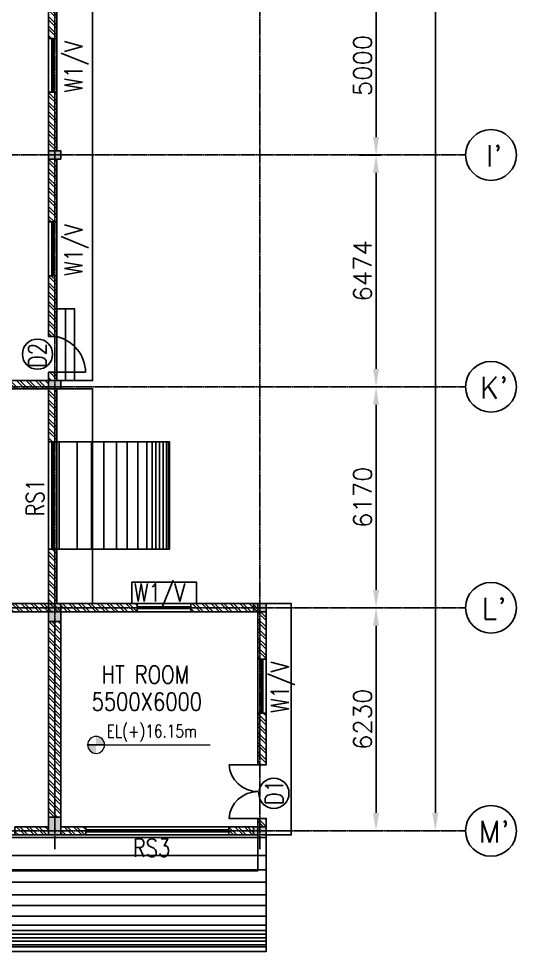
# Model space of a CAD drawing. Header units: millimetres. Extents: x -7644 to 230040, y 17031 to 222323.
# Drawn here: x 171704 to 185603, y 151113 to 177160 of the extents above; entities that cross this region are included whole.
import ezdxf
from ezdxf.enums import TextEntityAlignment as Align

# ---------------------------------------------------------------- set-up
doc = ezdxf.new("R2010")
doc.units = ezdxf.units.MM
doc.header["$LTSCALE"] = 4
doc.header["$MEASUREMENT"] = 0
doc.header["$PDMODE"] = 34
doc.linetypes.add('CENTER', pattern=[2, 1.25, -0.25, 0.25, -0.25])
doc.layers.get('0').update_dxf_attribs({"color": 8})
for name, color, linetype in [('3MM', 3, 'Continuous'), ('BRICK WALL', 1, 'Continuous'), ('DIM', 8, 'Continuous'), ('DIM LAYER', 8, 'Continuous'), ('GD NAME', 6, 'CENTER'), ('GRID', 8, 'CENTER'), ('HATCH', 253, 'Continuous'), ('RAMP', 1, 'Continuous'), ('RCC WALL', 7, 'Continuous'), ('txt-1', 7, 'Continuous'), ('txt-2', 7, 'Continuous')]:
    doc.layers.add(name, color=color, linetype=linetype)
doc.layers.add('C - E - Text 2.5', color=3, linetype='CENTER', lineweight=35)
doc.layers.add('Object', color=7, linetype='Continuous', lineweight=0)
doc.styles.add('Mano', font='romand.shx', dxfattribs={"height": 3})
doc.styles.add('ROMANS', font='ROMANS')
doc.linetypes.add('ZIGZAG', pattern='A,0.0001,-0.2,[131,ltypeshp.shx,S=0.2,R=0,X=-0.2,Y=0],-0.4,[131,ltypeshp.shx,S=0.2,R=180,X=0.2,Y=0],-0.2', length=0.8001)
doc.dimstyles.new('1-75N', dxfattribs={"dimscale": 75, "dimtxt": 5, "dimasz": 5, "dimexe": 1.25, "dimexo": 1.25, "dimgap": 1.25, "dimtad": 1, "dimdec": 0, "dimdsep": 46, "dimtxsty": 'ROMANS', "dimcen": 1, "dimclrd": 8, "dimclre": 8, "dimclrt": 5, "dimadec": 0, "dimazin": 0, "dimtfac": 1, "dimtdec": 0, "dimtmove": 0, "dimatfit": 3, "dimfxl": 1, "dimarcsym": 0})
pattern_1 = [(315, (-50152.88, 1170117.84), (132.58252, 132.58252), []), (315, (-50152.88, 1170029.46), (132.58252, 132.58252), [])]

# ---------------------------------------------------------------- blocks, each defined once
blk = doc.blocks.new('A$C472B03D5')
at = {"layer": 'DIM'}
h = blk.add_hatch(color=1, dxfattribs=at)
h.dxf.hatch_style = 1
h.paths.add_polyline_path([(0, 0), (-238, 0), (-238, -238, 0.414214)])
h.paths.add_polyline_path([(-238, 0), (-238, 238, 0.414214), (-476, 0)])
at = {"layer": 'DIM', "color": 1}
blk.add_line((0, 0), (-476, 0), dxfattribs=at)
at = {"layer": 'Object'}
blk.add_lwpolyline([(0, 0), (2950, 0)], dxfattribs=at)
blk.add_circle((-238, 0), 238, dxfattribs=at)
blk = doc.blocks.new('A$C51046EFC')
at = {"color": 4}
for p, q in [((-750, 0), (-750, -806)), ((750, 0), (750, -806))]:
    blk.add_line(p, q, dxfattribs=at)
for centre, start, end in [((-800, -8), 273.5691, 0.5652), ((800, -8), 179.4348, 266.4309)]:
    blk.add_arc(centre, 800, start, end)
blk = doc.blocks.new('A$C72AF7D11')
at = {"color": 0, "flags": 128}
for points in [[(-1500, -70), (1500, -70)], [(-1500, -570), (1500, -570)], [(-1500, -970), (1500, -970)], [(-1500, -1320), (1500, -1320)], [(-1500, -1670), (1500, -1670)], [(-1500, -1970), (1500, -1970)], [(-1500, -2270), (1500, -2270)], [(-1500, -2520), (1500, -2520)], [(-1500, -2670), (1500, -2670)], [(-1500, -2770), (1500, -2770)], [(-1500, -2870), (1500, -2870)], [(-1500, -2970), (1500, -2970)], [(-1500, -3070), (1500, -3070)], [(-1500, -3120), (1500, -3120)]]:
    blk.add_lwpolyline(points, dxfattribs=at)
at = {"layer": 'RAMP'}
blk.add_lwpolyline([(-1500, 0), (1500, 0), (1500, -3150), (-1500, -3150)], close=True, dxfattribs=at)
blk = doc.blocks.new('COLUMN 230x350')
at = {"layer": 'HATCH'}
h = blk.add_hatch(color=256, dxfattribs=at)
h.dxf.hatch_style = 1
h.paths.add_polyline_path([(-115, -175), (115, -175), (115, 175), (-115, 175)])
at = {"layer": 'RCC WALL'}
blk.add_lwpolyline([(115, -175), (-115, -175), (-115, 175), (115, 175)], close=True, dxfattribs=at)
blk = doc.blocks.new('A$C0ED2451D')
at = {"color": 4}
blk.add_line((0, 0), (0, 806), dxfattribs=at)
blk.add_arc((-20, -242), 1049, 13.366, 88.8848)
blk = doc.blocks.new('C3-COLUMN 450X600 CONTINUOUS')
at = {"layer": 'HATCH'}
h = blk.add_hatch(color=256, dxfattribs=at)
h.dxf.hatch_style = 1
h.paths.add_polyline_path([(-175, -250), (175, -250), (175, 250), (-175, 250)])
at = {"layer": 'RCC WALL'}
blk.add_lwpolyline([(-175, -250), (175, -250), (175, 250), (-175, 250)], close=True, dxfattribs=at)
blk = doc.blocks.new('*D139')
at = {"layer": 'DEFPOINTS', "color": 0, "transparency": 16777216}
for p in [(181092, 173352, 0), (181685, 173352), (181092, 166878, 0)]:
    blk.add_point(p, dxfattribs=at)
at = {"layer": 'DIM', "color": 8, "lineweight": -2, "transparency": 16777216}
for p, q in [((181217, 173352), (181810, 173352)), ((181685, 167378), (181685, 172852)), ((181217, 166878), (181810, 166878))]:
    blk.add_line(p, q, dxfattribs=at)
at = {"layer": 'DIM', "color": 8, "transparency": 16777216}
for points in [[(181602, 172852), (181769, 172852), (181685, 173352)], [(181602, 167378), (181769, 167378), (181685, 166878)]]:
    blk.add_solid(points, dxfattribs=at)
at = {"layer": 'DIM', "color": 5, "transparency": 16777216, "insert": (181310, 170115), "char_height": 500, "attachment_point": 5, "rotation": 90, "style": 'ROMANS'}
blk.add_mtext('6474', dxfattribs=at)
blk = doc.blocks.new('*D140')
at = {"layer": 'DEFPOINTS', "color": 0, "transparency": 16777216}
for p in [(181092, 178352, 0), (181092, 173352, 0), (181685, 173352)]:
    blk.add_point(p, dxfattribs=at)
at = {"layer": 'DIM', "color": 8, "lineweight": -2, "transparency": 16777216}
for p, q in [((181217, 178352), (181810, 178352)), ((181685, 177852), (181685, 173852)), ((181217, 173352), (181810, 173352))]:
    blk.add_line(p, q, dxfattribs=at)
at = {"layer": 'DIM', "color": 8, "transparency": 16777216}
for points in [[(181602, 177852), (181769, 177852), (181685, 178352)], [(181602, 173852), (181769, 173852), (181685, 173352)]]:
    blk.add_solid(points, dxfattribs=at)
at = {"layer": 'DIM', "color": 5, "transparency": 16777216, "insert": (181310, 175852), "char_height": 500, "attachment_point": 5, "rotation": 90, "style": 'ROMANS'}
blk.add_mtext('5000', dxfattribs=at)
blk = doc.blocks.new('*D146')
at = {"layer": 'DEFPOINTS', "color": 0, "transparency": 16777216}
for p in [(182908, 206458, 0), (183342, 206458), (182908, 154478, 0)]:
    blk.add_point(p, dxfattribs=at)
at = {"layer": 'DIM', "color": 8, "lineweight": -2, "transparency": 16777216}
for p, q in [((183033, 206458), (183467, 206458)), ((183342, 154978), (183342, 205958)), ((183033, 154478), (183467, 154478))]:
    blk.add_line(p, q, dxfattribs=at)
at = {"layer": 'DIM', "color": 8, "transparency": 16777216}
for points in [[(183259, 205958), (183425, 205958), (183342, 206458)], [(183259, 154978), (183425, 154978), (183342, 154478)]]:
    blk.add_solid(points, dxfattribs=at)
at = {"layer": 'DIM', "color": 5, "transparency": 16777216, "insert": (182967, 180468), "char_height": 500, "attachment_point": 5, "rotation": 90, "style": 'ROMANS'}
blk.add_mtext('51980', dxfattribs=at)
blk = doc.blocks.new('*D147')
at = {"layer": 'DEFPOINTS', "color": 0, "transparency": 16777216}
for p in [(181092, 166878, 0), (181092, 160708, 0), (181685, 160708)]:
    blk.add_point(p, dxfattribs=at)
at = {"layer": 'DIM', "color": 8, "lineweight": -2, "transparency": 16777216}
for p, q in [((181217, 166878), (181810, 166878)), ((181685, 166378), (181685, 161208)), ((181217, 160708), (181810, 160708))]:
    blk.add_line(p, q, dxfattribs=at)
at = {"layer": 'DIM', "color": 8, "transparency": 16777216}
for points in [[(181602, 166378), (181769, 166378), (181685, 166878)], [(181602, 161208), (181769, 161208), (181685, 160708)]]:
    blk.add_solid(points, dxfattribs=at)
at = {"layer": 'DIM', "color": 5, "transparency": 16777216, "insert": (181310, 163793), "char_height": 500, "attachment_point": 5, "rotation": 90, "style": 'ROMANS'}
blk.add_mtext('6170', dxfattribs=at)
blk = doc.blocks.new('*D148')
at = {"layer": 'DEFPOINTS', "color": 0, "transparency": 16777216}
for p in [(181092, 160708, 0), (181685, 160708), (181092, 154478, 0)]:
    blk.add_point(p, dxfattribs=at)
at = {"layer": 'DIM', "color": 8, "lineweight": -2, "transparency": 16777216}
for p, q in [((181217, 160708), (181810, 160708)), ((181685, 154978), (181685, 160208)), ((181217, 154478), (181810, 154478))]:
    blk.add_line(p, q, dxfattribs=at)
at = {"layer": 'DIM', "color": 8, "transparency": 16777216}
for points in [[(181602, 160208), (181769, 160208), (181685, 160708)], [(181602, 154978), (181769, 154978), (181685, 154478)]]:
    blk.add_solid(points, dxfattribs=at)
at = {"layer": 'DIM', "color": 5, "transparency": 16777216, "insert": (181310, 157593), "char_height": 500, "attachment_point": 5, "rotation": 90, "style": 'ROMANS'}
blk.add_mtext('6230', dxfattribs=at)

msp = doc.modelspace()

# ---------------------------------------------------------------- hatches: boundary and pattern name
at = {"layer": 'HATCH'}
h = msp.add_hatch(dxfattribs=at)
h.set_pattern_fill('ANSI32', color=252, scale=500, angle=-90, style=0)
h.paths.add_polyline_path([(172536.6, 175102.5), (172766.6, 175102.5), (172766.6, 173467.5), (172536.6, 173467.5)])
edge = h.paths.add_edge_path()
edge.add_line((172536.6, 176602.5), (172766.6, 176602.5))
edge.add_line((172766.6, 176602.5), (172766.6, 178239))
edge.add_line((172766.6, 178239), (172536.6, 178239))
edge.add_line((172536.6, 178239), (172536.6, 176604))
h = msp.add_hatch(dxfattribs=at)
h.set_pattern_fill('ANSI32', color=252, scale=500, angle=-90, style=0)
h.paths.add_polyline_path([(172536.6, 167283), (172536.6, 167053), (172766.6, 167053), (172766.6, 167283)])
h.paths.add_polyline_path([(172536.6, 168283), (172766.6, 168283), (172766.6, 169981.7), (172536.6, 169981.7)])
h.paths.add_polyline_path([(172536.6, 173237.5), (172766.6, 173237.5), (172766.6, 171481.7), (172536.6, 171481.7)])
h = msp.add_hatch(dxfattribs=at)
h.set_pattern_fill('ANSI32', color=252, scale=500, angle=-90, style=0)
h.set_pattern_definition(pattern_1)
h.paths.add_polyline_path([(170301.6, 167053), (170301.6, 166823), (172536.6, 166823), (172536.6, 167053)])
h.paths.add_polyline_path([(166536.6, 167053), (166536.6, 166823), (168801.6, 166823), (168801.6, 167053)])
h = msp.add_hatch(dxfattribs=at)
h.set_pattern_fill('ANSI32', color=252, scale=500, angle=-90, style=0)
h.set_pattern_definition(pattern_1)
h.paths.add_polyline_path([(172536.6, 166823), (172536.6, 165344.3), (172766.6, 165344.3), (172766.6, 166823)])
h = msp.add_hatch(dxfattribs=at)
h.set_pattern_fill('ANSI32', color=252, scale=500, angle=-90, style=0)
h.set_pattern_definition(pattern_1)
h.paths.add_polyline_path([(175016.6, 160593), (175016.6, 160823), (172766.6, 160823), (172766.6, 162344.3), (172536.6, 162344.3), (172536.6, 160823), (166161.6, 160823), (166161.6, 160593)])
h.paths.add_polyline_path([(176518.7, 160823), (176518.7, 160593), (178386.6, 160593), (178386.6, 160823)])
h = msp.add_hatch(dxfattribs=at)
h.set_pattern_fill('ANSI32', color=252, scale=500, angle=-90, style=0)
h.set_pattern_definition(pattern_1)
h.paths.add_polyline_path([(178386.6, 157768), (178386.6, 156323), (178616.6, 156323), (178616.6, 157768)])
h.paths.add_polyline_path([(178386.6, 160593), (178386.6, 159268), (178616.6, 159268), (178616.6, 160593)])
h = msp.add_hatch(dxfattribs=at)
h.set_pattern_fill('ANSI32', color=252, scale=500, angle=-90, style=0)
h.set_pattern_definition(pattern_1)
h.paths.add_polyline_path([(172536.6, 160323), (172536.6, 154863), (172886.6, 154863), (172886.6, 160323)])
h = msp.add_hatch(dxfattribs=at)
h.set_pattern_fill('ANSI32', color=252, scale=500, angle=-90, style=0)
h.set_pattern_definition(pattern_1)
h.paths.add_polyline_path([(177576.6, 154593), (177576.6, 154363), (178266.6, 154363), (178266.6, 154593)])
h.paths.add_polyline_path([(178386.6, 154823), (178386.6, 154593), (178616.6, 154593), (178616.6, 154823)])
h = msp.add_hatch(dxfattribs=at)
h.set_pattern_fill('ANSI32', color=252, scale=500, angle=-90, style=0)
h.set_pattern_definition(pattern_1)
h.paths.add_polyline_path([(172886.6, 154593), (172886.6, 154363), (173576.6, 154363), (173576.6, 154593)])
h.paths.add_polyline_path([(171599.1, 154593), (171599.1, 154363), (172536.6, 154363), (172536.6, 154593)])

# ---------------------------------------------------------------- linework, layer by layer
at = {"color": 4}
for points in [[(172886.6, 167053), (173766.6, 167053), (173766.6, 188237.5), (172886.6, 188237.5)], [(172886.6, 166823), (173766.6, 166823), (173766.6, 160823)], [(176516.6, 160823), (176666.6, 160823), (176666.6, 161423), (174866.6, 161423), (174866.6, 160823), (175016.6, 160823)], [(178616.6, 154363), (179316.6, 154363), (179316.6, 160823), (178610, 160823)]]:
    msp.add_lwpolyline(points, dxfattribs=at)
at = {"linetype": 'ZIGZAG', "ltscale": 1000}
msp.add_lwpolyline([(172651.6, 165344.3), (172651.6, 162344.3)], dxfattribs=at)
at = {"linetype": 'ZIGZAG', "ltscale": 0.1, "elevation": 0}
msp.add_lwpolyline([(173576.6, 154478), (177576.6, 154478)], dxfattribs=at)
at = {"color": 4, "elevation": 0}
msp.add_lwpolyline([(159436.6, 154363), (159436.6, 153363), (178387.4, 153363), (178387.4, 154363)], dxfattribs=at)
at = {"layer": '3MM', "color": 5}
for p, q in [((172626.6, 176602.5), (172626.6, 175102.5)), ((172676.6, 176602.5), (172676.6, 175102.5)), ((172626.6, 171481.7), (172626.6, 169981.7)), ((172676.6, 171481.7), (172676.6, 169981.7)), ((176516.6, 160733, 0), (175016.6, 160733, 0)), ((176516.6, 160683, 0), (175016.6, 160683, 0)), ((178476.6, 159268, 0), (178476.6, 157768, 0)), ((178526.6, 159268, 0), (178526.6, 157768, 0))]:
    msp.add_line(p, q, dxfattribs=at)
for points in [[(172536.6, 175102.5), (172536.6, 176602.5), (172766.6, 176602.5), (172766.6, 175102.5)], [(172766.6, 169981.7), (172766.6, 171481.7), (172536.6, 171481.7), (172536.6, 169981.7)], [(175016.6, 160823), (176516.6, 160823), (176516.6, 160593), (175016.6, 160593)], [(178386.6, 157768), (178386.6, 159268), (178616.6, 159268), (178616.6, 157768)]]:
    msp.add_lwpolyline(points, close=True, dxfattribs=at)
at = {"layer": 'BRICK WALL'}
for points in [[(172536.6, 176602.5), (172766.6, 176602.5), (172766.6, 178239), (172536.6, 178239), (172536.6, 176604)], [(172536.6, 175102.5), (172766.6, 175102.5), (172766.6, 173467.5), (172536.6, 173467.5), (172536.6, 175102.5)], [(172536.6, 166823), (170301.6, 166823), (170301.6, 167053), (172536.6, 167053), (172536.6, 166823)], [(172536.6, 166823), (172536.6, 165344.3), (172766.6, 165344.3), (172766.6, 166823), (172536.6, 166823)], [(172766.6, 160823), (178386.6, 160823), (178386.6, 160593), (165911.6, 160593), (165911.6, 160823), (172536.6, 160823), (172536.6, 162344.3), (172766.6, 162344.3), (172766.6, 160823)], [(178386.6, 154593), (178386.6, 154823), (178616.6, 154823), (178616.6, 154593), (178386.6, 154593)]]:
    msp.add_lwpolyline(points, dxfattribs=at)
for points in [[(172536.6, 173237.5), (172766.6, 173237.5), (172766.6, 171481.7), (172536.6, 171481.7)], [(172536.6, 168283), (172766.6, 168283), (172766.6, 169981.7), (172536.6, 169981.7)], [(172536.6, 167283), (172536.6, 167053), (172766.6, 167053), (172766.6, 167283)], [(178616.6, 160593), (178386.6, 160593), (178386.6, 156323), (178616.6, 156323)], [(171599.1, 154593), (172536.6, 154593), (172536.6, 154363), (171599.1, 154363)], [(173576.6, 154593), (173576.6, 154363), (172886.6, 154363), (172886.6, 154593)], [(177576.6, 154593), (178386.6, 154593), (178386.6, 154363), (177576.6, 154363)]]:
    msp.add_lwpolyline(points, close=True, dxfattribs=at)
at = {"layer": 'BRICK WALL', "elevation": 0}
msp.add_lwpolyline([(172886.6, 154863), (172536.6, 154863), (172536.6, 160323), (172886.6, 160323)], close=True, dxfattribs=at)
at = {"layer": 'DIM LAYER', "flags": 128}
for points in [[(178616.6, 154293), (159086.6, 154293)], [(178616.6, 153793), (159086.6, 153793)], [(178616.6, 153393), (159086.6, 153393)], [(178616.6, 153043), (159086.6, 153043)], [(178616.6, 152693), (159086.6, 152693)], [(178616.6, 152393), (159086.6, 152393)], [(178616.6, 152093), (159086.6, 152093)], [(178616.6, 151843), (159086.6, 151843)], [(178616.6, 151693), (159086.6, 151693)], [(178616.6, 151593), (159086.6, 151593)], [(178616.6, 151493), (159086.6, 151493)], [(178616.6, 151393), (159086.6, 151393)], [(178616.6, 151293), (159086.6, 151293)], [(178616.6, 151243), (159086.6, 151243)]]:
    msp.add_lwpolyline(points, dxfattribs=at)
at = {"layer": 'GRID'}
for points in [[(172711.5, 153968.3), (172711.6, 217000.4)], [(178441.6, 153968.3), (178441.6, 217000.4)], [(158602.6, 173352.5), (184187.2, 173352.5)], [(158602.6, 166878), (184187.2, 166878)]]:
    msp.add_lwpolyline(points, dxfattribs=at)
at = {"layer": 'GRID', "elevation": 0}
for points in [[(158602.6, 160708), (184187.2, 160708)], [(158602.6, 154478), (184187.2, 154478)]]:
    msp.add_lwpolyline(points, dxfattribs=at)
at = {"layer": 'HATCH', "color": 252}
for points in [[(172766.6, 167053), (173016.6, 167053), (173016.6, 169053), (172766.6, 169053)], [(173266.6, 167053), (173016.6, 167053), (173016.6, 169053), (173266.6, 169053)]]:
    msp.add_lwpolyline(points, close=True, dxfattribs=at)
at = {"layer": 'RAMP', "color": 5}
for p, q in [((172626.6, 162344.3, 0), (172626.6, 165344.3, 0)), ((172676.6, 162344.3, 0), (172676.6, 165344.3, 0)), ((177576.6, 154503, 0), (173576.6, 154503, 0)), ((177576.6, 154453, 0), (173576.6, 154453, 0))]:
    msp.add_line(p, q, dxfattribs=at)
for points in [[(172766.6, 162344.3), (172766.6, 165344.3), (172536.6, 165344.3), (172536.6, 162344.3)], [(178616.6, 154363), (159086.6, 154363), (159086.6, 151113), (178616.6, 151113)]]:
    msp.add_lwpolyline(points, close=True, dxfattribs=at)
at = {"layer": 'RAMP', "color": 5, "elevation": 0}
msp.add_lwpolyline([(177576.6, 154593), (173576.6, 154593), (173576.6, 154363), (177576.6, 154363)], close=True, dxfattribs=at)
at = {"layer": 'txt-1'}
for centre in [(184895.2, 173352.5), (184895.2, 166878), (184895.2, 160708, 0), (184895.2, 154478, 0)]:
    msp.add_circle(centre, 708, dxfattribs=at)
at = {"layer": 'txt-2'}
for centre in [(172231.2, 167789.6), (178831.8, 155525.6, 0)]:
    msp.add_circle(centre, 421.9, dxfattribs=at)

# ---------------------------------------------------------------- block references
at = {"xscale": -1, "rotation": 270}
for name, p in [('A$C0ED2451D', (172766.6, 167283, 0)), ('A$C51046EFC', (178386.6, 155573, 0))]:
    msp.add_blockref(name, p, dxfattribs=at)
at = {"layer": 'DIM', "xscale": -1, "rotation": 180}
for p in [(172711.6, 160573, 0), (172711.6, 154613, 0)]:
    msp.add_blockref('C3-COLUMN 450X600 CONTINUOUS', p, dxfattribs=at)
at = {"layer": 'GD NAME', "xscale": -1}
for name, p, rotation in [('COLUMN 230x350', (172711.6, 173352.5), 90), ('COLUMN 230x350', (172711.6, 166938), 90), ('COLUMN 230x350', (178441.6, 160708), 270), ('A$C472B03D5', (174106.3, 156878.5), 180), ('COLUMN 230x350', (178441.6, 154478), 270)]:
    msp.add_blockref(name, p, dxfattribs=dict(at, rotation=rotation))
at = {"layer": 'RAMP', "color": 252, "xscale": -1, "rotation": 90}
msp.add_blockref('A$C72AF7D11', (172766.6, 163844.3, 0), dxfattribs=at)

# ---------------------------------------------------------------- texts
at = {"layer": 'C - E - Text 2.5', "style": 'Mano', "width": 0.8}
msp.add_text('EL(+)16.15m', height=350, dxfattribs=at).set_placement((174161.2, 157088.5))
at = {"layer": 'txt-1', "color": 6, "style": 'ROMANS'}
for s, p in [("I'", (184979, 173329.6)), ("K'", (184979, 166855.1)), ("L'", (184979, 160685.1, 0)), ("M'", (184979, 154455.1, 0))]:
    msp.add_text(s, height=600, dxfattribs=at).set_placement(p, align=Align.MIDDLE_CENTER)
at = {"layer": 'txt-2', "style": 'ROMANS', "width": 0.8}
for s, rotation, p in [('W1/V  ', 90, (173487.8, 175095.8, 0)), ('W1/V  ', 90, (173487.8, 169975, 0)), ('D2', 90, (172475.8, 167401.6)), ('RS1', 90, (172416.8, 163258.9)), ('W1/V  ', 90, (179250.5, 157769.7, 0)), ('HT ROOM', 0, (174020.1, 158590.3)), ('5500X6000', 0, (173741.4, 157836.3)), ('D1', 90, (179089.3, 155196.5, 0)), ('RS3', 360, (174894.4, 153753.8, 0))]:
    msp.add_text(s, height=500, rotation=rotation, dxfattribs=at).set_placement(p)
msp.add_text('W1/V  ', height=500, dxfattribs=at).set_placement((174921.8, 160883.4))

# ---------------------------------------------------------------- dimensions: what is measured, and where the dimension line sits
at = {"layer": 'DIM', "color": 5}
for base, p1, p2, angle, picture, middle in [((183342.1, 206458, 0), (182908.1, 154478), (182908.1, 206458), 90, '*D146', (182967.1, 180468, 0)), ((181685.2, 173352.5, 0), (181092.5, 178352.5), (181092.5, 173352.5), 270, '*D140', (181310.2, 175852.5, 0)), ((181685.2255, 173352.4658, 0), (181092.479, 166877.9974), (181092.479, 173352.4658), 90, '*D139', (181310.2255, 170115.2316, 0)), ((181685.2, 160708, 0), (181092.5, 166878), (181092.5, 160708), 270, '*D147', (181310.2, 163793, 0)), ((181685.2, 160708, 0), (181092.5, 154478), (181092.5, 160708), 90, '*D148', (181310.2, 157593, 0))]:
    dim = msp.add_linear_dim(base=base, p1=p1, p2=p2, angle=angle, dimstyle='1-75N', override={"dimscale": 100}, dxfattribs=at)
    dim.commit()
    dim.dimension.update_dxf_attribs({"geometry": picture, "text_midpoint": middle})

doc.saveas('drawing.dxf')
